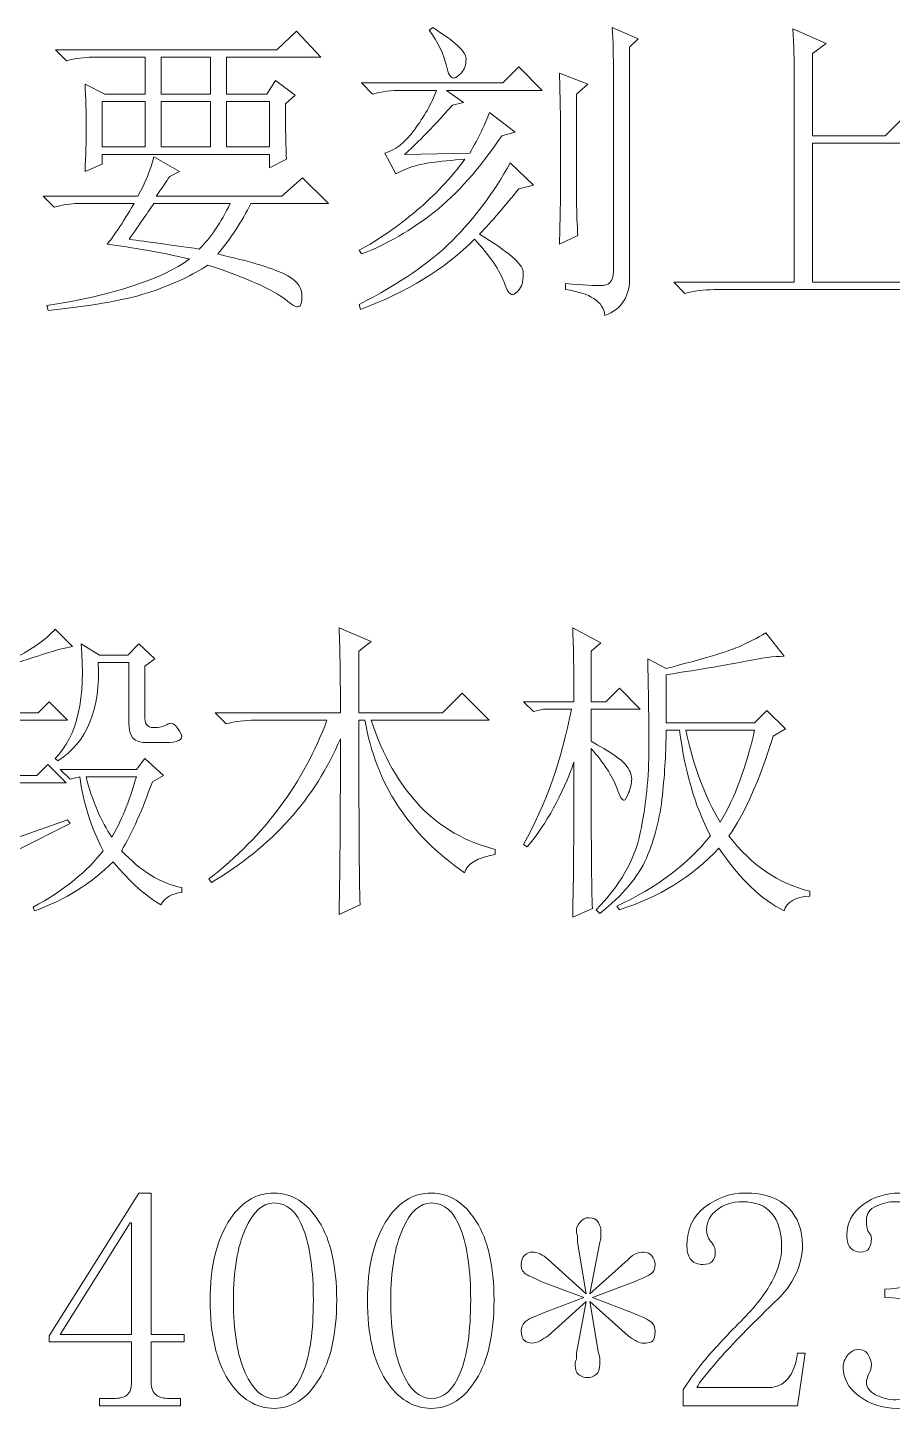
# Model space of a CAD drawing. Header units: inches. Extents: x -99 to 301, y -16 to 251.
# Drawn here: x 17.58 to 31.87, y -15.22 to 7.58 of the extents above; entities that cross this region are included whole.
import ezdxf

# ---------------------------------------------------------------- set-up
doc = ezdxf.new("R2010")
doc.units = ezdxf.units.IN
doc.header["$MEASUREMENT"] = 0
doc.layers.add('_U+68F0_U+52EE_U+934A', color=7, linetype='Continuous')

# ---------------------------------------------------------------- blocks, each defined once
blk = doc.blocks.new('block 4')
at = {"layer": '_U+68F0_U+52EE_U+934A', "lineweight": 0}
for points in [[(19.791, 7.094), (19.791, 6.485), (20.603, 6.485), (20.603, 7.094), (19.791, 7.094)], [(18.816, 6.363), (18.816, 5.611), (19.527, 5.611), (19.527, 6.363), (18.816, 6.363)], [(19.791, 6.363), (19.791, 5.611), (20.603, 5.611), (20.603, 6.363), (19.791, 6.363)], [(20.867, 6.363), (20.867, 5.611), (21.577, 5.611), (21.577, 6.363), (20.867, 6.363)]]:
    blk.add_lwpolyline(points, dxfattribs=at)
for points, knots in [([(24.217, 7.541), (24.217, 7.541), (24.278, 7.582), (24.278, 7.582), (24.643, 7.351), (24.826, 7.182), (24.826, 7.074), (24.826, 6.966), (24.799, 6.884), (24.745, 6.83), (24.691, 6.776), (24.65, 6.749), (24.623, 6.749), (24.569, 6.749), (24.528, 6.817), (24.501, 6.952), (24.461, 7.142), (24.366, 7.338), (24.217, 7.541)], [0, 0, 0, 0, 1, 1, 1, 2, 2, 2, 3, 3, 3, 4, 4, 4, 5, 5, 5, 6, 6, 6, 6]), ([(27.262, 6.79), (27.262, 7.101), (27.256, 7.365), (27.242, 7.582), (27.242, 7.582), (27.669, 7.399), (27.669, 7.399), (27.669, 7.399), (27.527, 7.257), (27.527, 7.257), (27.527, 7.257), (27.527, 3.479), (27.527, 3.479), (27.54, 3.153), (27.405, 2.937), (27.12, 2.828), (27.093, 3.059), (26.877, 3.201), (26.471, 3.255), (26.471, 3.255), (26.471, 3.357), (26.471, 3.357), (26.755, 3.33), (26.961, 3.319), (27.09, 3.326), (27.218, 3.333), (27.276, 3.431), (27.262, 3.621), (27.262, 3.621), (27.262, 6.79), (27.262, 6.79)], [0, 0, 0, 0, 1, 1, 1, 2, 2, 2, 3, 3, 3, 4, 4, 4, 5, 5, 5, 6, 6, 6, 7, 7, 7, 8, 8, 8, 9, 9, 9, 10, 10, 10, 10]), ([(30.227, 7.562), (30.227, 7.562), (30.775, 7.318), (30.775, 7.318), (30.775, 7.318), (30.552, 7.155), (30.552, 7.155), (30.552, 7.155), (30.552, 5.794), (30.552, 5.794), (30.552, 5.794), (31.75, 5.794), (31.75, 5.794), (31.75, 5.794), (32.055, 6.099), (32.055, 6.099), (32.055, 6.099), (32.481, 5.672), (32.481, 5.672), (32.481, 5.672), (30.552, 5.672), (30.552, 5.672), (30.552, 5.672), (30.552, 3.377), (30.552, 3.377), (30.552, 3.377), (32.217, 3.377), (32.217, 3.377), (32.217, 3.377), (32.542, 3.702), (32.542, 3.702), (32.542, 3.702), (32.989, 3.255), (32.989, 3.255), (32.989, 3.255), (28.927, 3.255), (28.927, 3.255), (28.751, 3.255), (28.589, 3.235), (28.44, 3.194), (28.44, 3.194), (28.257, 3.377), (28.257, 3.377), (28.257, 3.377), (30.247, 3.377), (30.247, 3.377), (30.247, 3.377), (30.247, 6.79), (30.247, 6.79), (30.247, 7.034), (30.24, 7.291), (30.227, 7.562)], [0, 0, 0, 0, 1, 1, 1, 2, 2, 2, 3, 3, 3, 4, 4, 4, 5, 5, 5, 6, 6, 6, 7, 7, 7, 8, 8, 8, 9, 9, 9, 10, 10, 10, 11, 11, 11, 12, 12, 12, 13, 13, 13, 14, 14, 14, 15, 15, 15, 16, 16, 16, 17, 17, 17, 17]), ([(18.044, 7.216), (18.044, 7.216), (21.699, 7.216), (21.699, 7.216), (21.699, 7.216), (22.024, 7.521), (22.024, 7.521), (22.024, 7.521), (22.43, 7.094), (22.43, 7.094), (22.43, 7.094), (20.867, 7.094), (20.867, 7.094), (20.867, 7.094), (20.867, 6.485), (20.867, 6.485), (20.867, 6.485), (21.537, 6.485), (21.537, 6.485), (21.537, 6.485), (21.679, 6.708), (21.679, 6.708), (21.679, 6.708), (22.004, 6.465), (22.004, 6.465), (22.004, 6.465), (21.842, 6.322), (21.842, 6.322), (21.842, 5.902), (21.848, 5.598), (21.862, 5.408), (21.862, 5.408), (21.577, 5.266), (21.577, 5.266), (21.577, 5.266), (21.577, 5.489), (21.577, 5.489), (21.577, 5.489), (18.816, 5.489), (18.816, 5.489), (18.816, 5.489), (18.816, 5.327), (18.816, 5.327), (18.816, 5.327), (18.532, 5.205), (18.532, 5.205), (18.545, 5.462), (18.552, 5.71), (18.552, 5.947), (18.552, 6.184), (18.545, 6.417), (18.532, 6.648), (18.532, 6.648), (18.857, 6.485), (18.857, 6.485), (18.857, 6.485), (19.527, 6.485), (19.527, 6.485), (19.527, 6.485), (19.527, 7.094), (19.527, 7.094), (19.527, 7.094), (18.654, 7.094), (18.654, 7.094), (18.518, 7.094), (18.376, 7.074), (18.227, 7.034), (18.227, 7.034), (18.044, 7.216), (18.044, 7.216)], [0, 0, 0, 0, 1, 1, 1, 2, 2, 2, 3, 3, 3, 4, 4, 4, 5, 5, 5, 6, 6, 6, 7, 7, 7, 8, 8, 8, 9, 9, 9, 10, 10, 10, 11, 11, 11, 12, 12, 12, 13, 13, 13, 14, 14, 14, 15, 15, 15, 16, 16, 16, 17, 17, 17, 18, 18, 18, 19, 19, 19, 20, 20, 20, 21, 21, 21, 22, 22, 22, 23, 23, 23, 23]), ([(24.603, 6.302), (24.237, 5.896), (23.973, 5.625), (23.811, 5.489), (23.811, 5.489), (24.887, 5.51), (24.887, 5.51), (25.036, 5.767), (25.144, 5.99), (25.212, 6.18), (25.212, 6.18), (25.638, 5.855), (25.638, 5.855), (25.638, 5.855), (25.415, 5.794), (25.415, 5.794), (25.049, 5.252), (24.677, 4.832), (24.298, 4.535), (23.919, 4.237), (23.52, 4.007), (23.1, 3.844), (23.1, 3.844), (23.059, 3.905), (23.059, 3.905), (23.384, 4.081), (23.699, 4.298), (24.004, 4.555), (24.308, 4.812), (24.576, 5.097), (24.806, 5.408), (24.603, 5.395), (24.403, 5.374), (24.207, 5.347), (24.01, 5.32), (23.831, 5.259), (23.669, 5.165), (23.669, 5.165), (23.486, 5.51), (23.486, 5.51), (23.649, 5.55), (23.811, 5.679), (23.973, 5.896), (24.136, 6.112), (24.258, 6.329), (24.339, 6.546), (24.339, 6.546), (23.77, 6.546), (23.77, 6.546), (23.594, 6.546), (23.432, 6.526), (23.283, 6.485), (23.283, 6.485), (23.1, 6.668), (23.1, 6.668), (23.1, 6.668), (25.435, 6.668), (25.435, 6.668), (25.435, 6.668), (25.699, 6.932), (25.699, 6.932), (25.699, 6.932), (26.085, 6.546), (26.085, 6.546), (26.085, 6.546), (24.501, 6.546), (24.501, 6.546), (24.501, 6.546), (24.785, 6.343), (24.785, 6.343), (24.785, 6.343), (24.603, 6.302), (24.603, 6.302)], [0, 0, 0, 0, 1, 1, 1, 2, 2, 2, 3, 3, 3, 4, 4, 4, 5, 5, 5, 6, 6, 6, 7, 7, 7, 8, 8, 8, 9, 9, 9, 10, 10, 10, 11, 11, 11, 12, 12, 12, 13, 13, 13, 14, 14, 14, 15, 15, 15, 16, 16, 16, 17, 17, 17, 18, 18, 18, 19, 19, 19, 20, 20, 20, 21, 21, 21, 22, 22, 22, 23, 23, 23, 24, 24, 24, 24]), ([(26.653, 6.485), (26.653, 6.485), (26.653, 4.718), (26.653, 4.718), (26.653, 4.514), (26.66, 4.325), (26.674, 4.149), (26.674, 4.149), (26.369, 4.007), (26.369, 4.007), (26.383, 4.426), (26.389, 4.9), (26.389, 5.429), (26.389, 5.957), (26.383, 6.424), (26.369, 6.83), (26.369, 6.83), (26.836, 6.648), (26.836, 6.648), (26.836, 6.648), (26.653, 6.485), (26.653, 6.485)], [0, 0, 0, 0, 1, 1, 1, 2, 2, 2, 3, 3, 3, 4, 4, 4, 5, 5, 5, 6, 6, 6, 7, 7, 7, 7]), ([(19.669, 5.449), (19.669, 5.449), (20.095, 5.205), (20.095, 5.205), (20.095, 5.205), (19.933, 5.124), (19.933, 5.124), (19.865, 5.029), (19.791, 4.921), (19.709, 4.799), (19.709, 4.799), (21.781, 4.799), (21.781, 4.799), (21.781, 4.799), (22.126, 5.104), (22.126, 5.104), (22.126, 5.104), (22.552, 4.677), (22.552, 4.677), (22.552, 4.677), (21.273, 4.677), (21.273, 4.677), (21.124, 4.379), (20.941, 4.101), (20.725, 3.844), (21.252, 3.722), (21.615, 3.614), (21.811, 3.519), (22.007, 3.424), (22.109, 3.309), (22.115, 3.174), (22.122, 3.039), (22.099, 2.971), (22.044, 2.971), (22.004, 2.971), (21.936, 3.011), (21.842, 3.092), (21.638, 3.255), (21.212, 3.444), (20.562, 3.661), (20.318, 3.499), (20.01, 3.353), (19.638, 3.225), (19.266, 3.096), (18.694, 2.991), (17.923, 2.91), (17.923, 2.91), (17.902, 2.991), (17.902, 2.991), (19.012, 3.167), (19.797, 3.424), (20.258, 3.763), (19.77, 3.871), (19.317, 3.952), (18.897, 4.007), (18.992, 4.115), (19.141, 4.338), (19.344, 4.677), (19.344, 4.677), (18.41, 4.677), (18.41, 4.677), (18.301, 4.677), (18.173, 4.657), (18.024, 4.616), (18.024, 4.616), (17.841, 4.799), (17.841, 4.799), (17.841, 4.799), (19.405, 4.799), (19.405, 4.799), (19.527, 5.015), (19.615, 5.232), (19.669, 5.449)], [0, 0, 0, 0, 1, 1, 1, 2, 2, 2, 3, 3, 3, 4, 4, 4, 5, 5, 5, 6, 6, 6, 7, 7, 7, 8, 8, 8, 9, 9, 9, 10, 10, 10, 11, 11, 11, 12, 12, 12, 13, 13, 13, 14, 14, 14, 15, 15, 15, 16, 16, 16, 17, 17, 17, 18, 18, 18, 19, 19, 19, 20, 20, 20, 21, 21, 21, 22, 22, 22, 23, 23, 23, 24, 24, 24, 24]), ([(25.699, 4.921), (25.469, 4.636), (25.253, 4.386), (25.049, 4.169), (25.523, 3.885), (25.763, 3.678), (25.77, 3.549), (25.777, 3.421), (25.757, 3.326), (25.709, 3.265), (25.662, 3.204), (25.625, 3.174), (25.598, 3.174), (25.543, 3.174), (25.496, 3.241), (25.455, 3.377), (25.388, 3.566), (25.225, 3.803), (24.968, 4.088), (24.481, 3.6), (23.851, 3.214), (23.08, 2.93), (23.08, 2.93), (23.059, 3.011), (23.059, 3.011), (23.723, 3.35), (24.237, 3.702), (24.603, 4.068), (24.968, 4.433), (25.286, 4.86), (25.557, 5.347), (25.557, 5.347), (25.943, 4.982), (25.943, 4.982), (25.943, 4.982), (25.699, 4.921), (25.699, 4.921)], [0, 0, 0, 0, 1, 1, 1, 2, 2, 2, 3, 3, 3, 4, 4, 4, 5, 5, 5, 6, 6, 6, 7, 7, 7, 8, 8, 8, 9, 9, 9, 10, 10, 10, 11, 11, 11, 12, 12, 12, 12]), ([(19.669, 4.677), (19.574, 4.541), (19.439, 4.345), (19.263, 4.088), (19.56, 4.047), (19.946, 3.993), (20.42, 3.925), (20.61, 4.115), (20.779, 4.365), (20.928, 4.677), (20.928, 4.677), (19.669, 4.677), (19.669, 4.677)], [0, 0, 0, 0, 1, 1, 1, 2, 2, 2, 3, 3, 3, 4, 4, 4, 4])]:
    blk.add_open_spline(points, degree=3, knots=knots, dxfattribs=at)
blk = doc.blocks.new('block 5')
at = {"layer": '_U+68F0_U+52EE_U+934A', "lineweight": 0}
blk.add_lwpolyline([(19.279, -12.156), (18.122, -13.999), (19.299, -13.999), (19.299, -12.156), (19.279, -12.156)], dxfattribs=at)
for points, knots in [([(19.624, -14.792), (19.624, -14.886), (19.651, -14.954), (19.705, -14.994), (19.759, -15.035), (19.834, -15.056), (19.928, -15.056), (19.928, -15.056), (20.111, -15.056), (20.111, -15.056), (20.111, -15.056), (20.111, -15.178), (20.111, -15.178), (20.111, -15.178), (18.771, -15.178), (18.771, -15.178), (18.771, -15.178), (18.771, -15.056), (18.771, -15.056), (18.771, -15.056), (18.995, -15.056), (18.995, -15.056), (19.103, -15.056), (19.181, -15.035), (19.228, -14.994), (19.275, -14.954), (19.299, -14.886), (19.299, -14.792), (19.299, -14.792), (19.299, -14.121), (19.299, -14.121), (19.299, -14.121), (17.939, -14.121), (17.939, -14.121), (17.939, -14.121), (17.939, -14.019), (17.939, -14.019), (17.939, -14.019), (19.421, -11.663), (19.421, -11.663), (19.421, -11.663), (19.624, -11.663), (19.624, -11.663), (19.624, -11.663), (19.624, -13.999), (19.624, -13.999), (19.624, -13.999), (20.172, -13.999), (20.172, -13.999), (20.172, -13.999), (20.172, -14.121), (20.172, -14.121), (20.172, -14.121), (19.624, -14.121), (19.624, -14.121), (19.624, -14.121), (19.624, -14.792), (19.624, -14.792)], [0, 0, 0, 0, 1, 1, 1, 2, 2, 2, 3, 3, 3, 4, 4, 4, 5, 5, 5, 6, 6, 6, 7, 7, 7, 8, 8, 8, 9, 9, 9, 10, 10, 10, 11, 11, 11, 12, 12, 12, 13, 13, 13, 14, 14, 14, 15, 15, 15, 16, 16, 16, 17, 17, 17, 18, 18, 18, 19, 19, 19, 19]), ([(21.654, -15.218), (21.356, -15.218), (21.106, -15.063), (20.903, -14.751), (20.7, -14.44), (20.599, -13.999), (20.599, -13.43), (20.599, -12.903), (20.697, -12.476), (20.893, -12.151), (21.089, -11.826), (21.343, -11.663), (21.654, -11.663), (21.952, -11.663), (22.199, -11.819), (22.396, -12.13), (22.592, -12.442), (22.69, -12.876), (22.69, -13.43), (22.69, -13.986), (22.592, -14.423), (22.396, -14.741), (22.199, -15.059), (21.952, -15.218), (21.654, -15.218)], [0, 0, 0, 0, 1, 1, 1, 2, 2, 2, 3, 3, 3, 4, 4, 4, 5, 5, 5, 6, 6, 6, 7, 7, 7, 8, 8, 8, 8]), ([(21.654, -11.826), (21.465, -11.826), (21.306, -11.972), (21.177, -12.262), (21.048, -12.554), (20.984, -12.943), (20.984, -13.43), (20.984, -13.945), (21.048, -14.345), (21.177, -14.629), (21.306, -14.914), (21.465, -15.056), (21.654, -15.056), (21.857, -15.056), (22.016, -14.914), (22.132, -14.629), (22.246, -14.345), (22.304, -13.945), (22.304, -13.43), (22.304, -12.943), (22.25, -12.554), (22.142, -12.262), (22.033, -11.972), (21.871, -11.826), (21.654, -11.826)], [0, 0, 0, 0, 1, 1, 1, 2, 2, 2, 3, 3, 3, 4, 4, 4, 5, 5, 5, 6, 6, 6, 7, 7, 7, 8, 8, 8, 8]), ([(24.253, -15.218), (23.955, -15.218), (23.705, -15.063), (23.502, -14.751), (23.299, -14.44), (23.197, -13.999), (23.197, -13.43), (23.197, -12.903), (23.295, -12.476), (23.492, -12.151), (23.688, -11.826), (23.942, -11.663), (24.253, -11.663), (24.551, -11.663), (24.798, -11.819), (24.994, -12.13), (25.191, -12.442), (25.289, -12.876), (25.289, -13.43), (25.289, -13.986), (25.191, -14.423), (24.994, -14.741), (24.798, -15.059), (24.551, -15.218), (24.253, -15.218)], [0, 0, 0, 0, 1, 1, 1, 2, 2, 2, 3, 3, 3, 4, 4, 4, 5, 5, 5, 6, 6, 6, 7, 7, 7, 8, 8, 8, 8]), ([(24.253, -11.826), (24.064, -11.826), (23.904, -11.972), (23.776, -12.262), (23.647, -12.554), (23.583, -12.943), (23.583, -13.43), (23.583, -13.945), (23.647, -14.345), (23.776, -14.629), (23.904, -14.914), (24.064, -15.056), (24.253, -15.056), (24.456, -15.056), (24.615, -14.914), (24.73, -14.629), (24.845, -14.345), (24.903, -13.945), (24.903, -13.43), (24.903, -12.943), (24.849, -12.554), (24.741, -12.262), (24.632, -11.972), (24.469, -11.826), (24.253, -11.826)], [0, 0, 0, 0, 1, 1, 1, 2, 2, 2, 3, 3, 3, 4, 4, 4, 5, 5, 5, 6, 6, 6, 7, 7, 7, 8, 8, 8, 8]), ([(30.04, -12.557), (30.04, -12.313), (29.986, -12.127), (29.878, -11.999), (29.769, -11.87), (29.606, -11.806), (29.39, -11.806), (29.228, -11.806), (29.089, -11.85), (28.974, -11.937), (28.859, -12.025), (28.801, -12.137), (28.801, -12.273), (28.801, -12.354), (28.829, -12.422), (28.883, -12.476), (28.923, -12.53), (28.944, -12.584), (28.944, -12.638), (28.944, -12.706), (28.926, -12.757), (28.893, -12.791), (28.859, -12.825), (28.808, -12.841), (28.74, -12.841), (28.659, -12.841), (28.595, -12.818), (28.548, -12.77), (28.5, -12.723), (28.476, -12.646), (28.476, -12.537), (28.476, -12.252), (28.578, -12.036), (28.781, -11.887), (28.984, -11.737), (29.201, -11.663), (29.431, -11.663), (29.756, -11.663), (29.996, -11.744), (30.152, -11.907), (30.307, -12.07), (30.385, -12.273), (30.385, -12.517), (30.385, -12.679), (30.348, -12.841), (30.273, -13.004), (30.199, -13.166), (30.081, -13.322), (29.918, -13.471), (29.526, -13.851), (29.224, -14.159), (29.015, -14.396), (28.804, -14.633), (28.68, -14.792), (28.639, -14.873), (28.639, -14.873), (29.837, -14.873), (29.837, -14.873), (29.959, -14.873), (30.06, -14.826), (30.141, -14.731), (30.223, -14.636), (30.277, -14.494), (30.304, -14.304), (30.304, -14.304), (30.426, -14.304), (30.426, -14.304), (30.426, -14.304), (30.304, -15.178), (30.304, -15.178), (30.304, -15.178), (28.415, -15.178), (28.415, -15.178), (28.415, -15.178), (28.415, -14.914), (28.415, -14.914), (28.483, -14.792), (28.595, -14.636), (28.751, -14.446), (28.906, -14.256), (29.113, -14.033), (29.37, -13.776), (29.6, -13.545), (29.769, -13.329), (29.878, -13.126), (29.986, -12.923), (30.04, -12.733), (30.04, -12.557)], [0, 0, 0, 0, 1, 1, 1, 2, 2, 2, 3, 3, 3, 4, 4, 4, 5, 5, 5, 6, 6, 6, 7, 7, 7, 8, 8, 8, 9, 9, 9, 10, 10, 10, 11, 11, 11, 12, 12, 12, 13, 13, 13, 14, 14, 14, 15, 15, 15, 16, 16, 16, 17, 17, 17, 18, 18, 18, 19, 19, 19, 20, 20, 20, 21, 21, 21, 22, 22, 22, 23, 23, 23, 24, 24, 24, 25, 25, 25, 26, 26, 26, 27, 27, 27, 28, 28, 28, 29, 29, 29, 29]), ([(33.025, -14.243), (33.025, -14.5), (32.93, -14.728), (32.74, -14.923), (32.551, -15.12), (32.287, -15.218), (31.949, -15.218), (31.705, -15.218), (31.495, -15.151), (31.319, -15.015), (31.143, -14.88), (31.055, -14.724), (31.055, -14.548), (31.055, -14.467), (31.082, -14.396), (31.136, -14.334), (31.191, -14.274), (31.245, -14.243), (31.299, -14.243), (31.38, -14.243), (31.438, -14.274), (31.472, -14.334), (31.505, -14.396), (31.522, -14.446), (31.522, -14.487), (31.522, -14.555), (31.508, -14.609), (31.482, -14.649), (31.454, -14.704), (31.441, -14.751), (31.441, -14.792), (31.441, -14.873), (31.492, -14.941), (31.593, -14.994), (31.695, -15.049), (31.806, -15.076), (31.928, -15.076), (32.172, -15.076), (32.355, -15.005), (32.477, -14.863), (32.599, -14.72), (32.659, -14.5), (32.659, -14.203), (32.659, -13.959), (32.595, -13.762), (32.466, -13.614), (32.338, -13.465), (32.097, -13.39), (31.746, -13.39), (31.746, -13.39), (31.746, -13.248), (31.746, -13.248), (32.016, -13.248), (32.216, -13.184), (32.345, -13.055), (32.473, -12.926), (32.538, -12.747), (32.538, -12.517), (32.538, -12.327), (32.487, -12.161), (32.385, -12.019), (32.284, -11.877), (32.124, -11.806), (31.908, -11.806), (31.813, -11.806), (31.712, -11.829), (31.604, -11.877), (31.495, -11.924), (31.441, -12.002), (31.441, -12.11), (31.441, -12.218), (31.454, -12.287), (31.482, -12.313), (31.508, -12.34), (31.522, -12.374), (31.522, -12.415), (31.522, -12.483), (31.508, -12.537), (31.482, -12.577), (31.454, -12.618), (31.407, -12.638), (31.339, -12.638), (31.285, -12.638), (31.235, -12.618), (31.187, -12.577), (31.14, -12.537), (31.116, -12.462), (31.116, -12.354), (31.116, -12.151), (31.204, -11.985), (31.38, -11.856), (31.556, -11.728), (31.759, -11.663), (31.989, -11.663), (32.26, -11.663), (32.477, -11.748), (32.639, -11.917), (32.801, -12.087), (32.883, -12.266), (32.883, -12.455), (32.883, -12.659), (32.832, -12.831), (32.73, -12.974), (32.629, -13.115), (32.47, -13.221), (32.253, -13.288), (32.551, -13.397), (32.754, -13.539), (32.862, -13.715), (32.971, -13.891), (33.025, -14.067), (33.025, -14.243)], [0, 0, 0, 0, 1, 1, 1, 2, 2, 2, 3, 3, 3, 4, 4, 4, 5, 5, 5, 6, 6, 6, 7, 7, 7, 8, 8, 8, 9, 9, 9, 10, 10, 10, 11, 11, 11, 12, 12, 12, 13, 13, 13, 14, 14, 14, 15, 15, 15, 16, 16, 16, 17, 17, 17, 18, 18, 18, 19, 19, 19, 20, 20, 20, 21, 21, 21, 22, 22, 22, 23, 23, 23, 24, 24, 24, 25, 25, 25, 26, 26, 26, 27, 27, 27, 28, 28, 28, 29, 29, 29, 30, 30, 30, 31, 31, 31, 32, 32, 32, 33, 33, 33, 34, 34, 34, 35, 35, 35, 36, 36, 36, 37, 37, 37, 37]), ([(27.603, -13.126), (27.603, -13.126), (26.913, -13.39), (26.913, -13.39), (26.913, -13.39), (27.603, -13.654), (27.603, -13.654), (27.779, -13.722), (27.881, -13.776), (27.908, -13.816), (27.935, -13.857), (27.949, -13.898), (27.949, -13.938), (27.949, -14.047), (27.928, -14.108), (27.888, -14.121), (27.847, -14.135), (27.806, -14.141), (27.766, -14.141), (27.725, -14.141), (27.685, -14.131), (27.644, -14.111), (27.603, -14.09), (27.556, -14.06), (27.502, -14.019), (27.502, -14.019), (26.872, -13.451), (26.872, -13.451), (26.872, -13.451), (27.015, -14.304), (27.015, -14.304), (27.028, -14.345), (27.035, -14.382), (27.035, -14.416), (27.035, -14.449), (27.035, -14.474), (27.035, -14.487), (27.035, -14.568), (27.015, -14.626), (26.974, -14.66), (26.933, -14.693), (26.886, -14.711), (26.832, -14.711), (26.791, -14.711), (26.747, -14.697), (26.7, -14.67), (26.652, -14.643), (26.629, -14.582), (26.629, -14.487), (26.629, -14.46), (26.635, -14.433), (26.649, -14.405), (26.649, -14.378), (26.649, -14.345), (26.649, -14.304), (26.649, -14.304), (26.811, -13.451), (26.811, -13.451), (26.811, -13.451), (26.182, -14.019), (26.182, -14.019), (26.141, -14.047), (26.097, -14.074), (26.05, -14.101), (26.003, -14.128), (25.959, -14.141), (25.918, -14.141), (25.877, -14.141), (25.837, -14.128), (25.796, -14.101), (25.756, -14.074), (25.736, -14.019), (25.736, -13.938), (25.736, -13.884), (25.756, -13.837), (25.796, -13.796), (25.837, -13.756), (25.932, -13.708), (26.081, -13.654), (26.081, -13.654), (26.771, -13.39), (26.771, -13.39), (26.771, -13.39), (26.081, -13.126), (26.081, -13.126), (25.986, -13.085), (25.905, -13.048), (25.837, -13.014), (25.769, -12.98), (25.736, -12.923), (25.736, -12.841), (25.736, -12.774), (25.756, -12.723), (25.796, -12.689), (25.837, -12.655), (25.877, -12.638), (25.918, -12.638), (25.959, -12.638), (26.003, -12.648), (26.05, -12.669), (26.097, -12.689), (26.141, -12.719), (26.182, -12.76), (26.182, -12.76), (26.811, -13.329), (26.811, -13.329), (26.811, -13.329), (26.67, -12.476), (26.67, -12.476), (26.67, -12.435), (26.67, -12.402), (26.67, -12.374), (26.656, -12.347), (26.649, -12.32), (26.649, -12.293), (26.649, -12.239), (26.67, -12.188), (26.71, -12.141), (26.751, -12.093), (26.798, -12.07), (26.852, -12.07), (26.933, -12.07), (26.987, -12.096), (27.015, -12.151), (27.042, -12.205), (27.055, -12.252), (27.055, -12.293), (27.055, -12.32), (27.055, -12.351), (27.055, -12.384), (27.055, -12.418), (27.048, -12.449), (27.035, -12.476), (27.035, -12.476), (26.872, -13.329), (26.872, -13.329), (26.872, -13.329), (27.502, -12.76), (27.502, -12.76), (27.556, -12.706), (27.603, -12.672), (27.644, -12.659), (27.685, -12.646), (27.725, -12.638), (27.766, -12.638), (27.82, -12.638), (27.864, -12.659), (27.898, -12.699), (27.931, -12.74), (27.949, -12.788), (27.949, -12.841), (27.949, -12.896), (27.935, -12.94), (27.908, -12.974), (27.881, -13.007), (27.779, -13.058), (27.603, -13.126)], [0, 0, 0, 0, 1, 1, 1, 2, 2, 2, 3, 3, 3, 4, 4, 4, 5, 5, 5, 6, 6, 6, 7, 7, 7, 8, 8, 8, 9, 9, 9, 10, 10, 10, 11, 11, 11, 12, 12, 12, 13, 13, 13, 14, 14, 14, 15, 15, 15, 16, 16, 16, 17, 17, 17, 18, 18, 18, 19, 19, 19, 20, 20, 20, 21, 21, 21, 22, 22, 22, 23, 23, 23, 24, 24, 24, 25, 25, 25, 26, 26, 26, 27, 27, 27, 28, 28, 28, 29, 29, 29, 30, 30, 30, 31, 31, 31, 32, 32, 32, 33, 33, 33, 34, 34, 34, 35, 35, 35, 36, 36, 36, 37, 37, 37, 38, 38, 38, 39, 39, 39, 40, 40, 40, 41, 41, 41, 42, 42, 42, 43, 43, 43, 44, 44, 44, 45, 45, 45, 46, 46, 46, 47, 47, 47, 48, 48, 48, 49, 49, 49, 50, 50, 50, 51, 51, 51, 52, 52, 52, 52])]:
    blk.add_open_spline(points, degree=3, knots=knots, dxfattribs=at)
blk = doc.blocks.new('block 6')
at = {"layer": '_U+68F0_U+52EE_U+934A', "lineweight": 0}
for points, knots in [([(17.431, -5.785), (17.431, -5.785), (18.243, -5.501), (18.243, -5.501), (18.243, -5.501), (18.284, -5.562), (18.284, -5.562), (18.284, -5.562), (17.431, -5.988), (17.431, -5.988), (17.431, -6.327), (17.438, -6.645), (17.451, -6.943), (17.451, -6.943), (17.147, -7.065), (17.147, -7.065), (17.16, -6.699), (17.167, -6.388), (17.167, -6.131), (17.018, -6.212), (16.91, -6.293), (16.842, -6.374), (16.842, -6.374), (16.639, -6.07), (16.639, -6.07), (16.815, -6.015), (16.991, -5.955), (17.167, -5.887), (17.167, -4.384), (17.16, -3.3), (17.147, -2.636), (17.147, -2.636), (17.431, -2.799), (17.431, -2.799), (17.702, -2.65), (17.905, -2.501), (18.04, -2.352), (18.04, -2.352), (18.324, -2.636), (18.324, -2.636), (18.189, -2.664), (18.057, -2.697), (17.929, -2.738), (17.8, -2.778), (17.634, -2.833), (17.431, -2.9), (17.431, -2.9), (17.431, -3.733), (17.431, -3.733), (17.431, -3.733), (17.756, -3.733), (17.756, -3.733), (17.756, -3.733), (17.939, -3.551), (17.939, -3.551), (17.939, -3.551), (18.243, -3.855), (18.243, -3.855), (18.243, -3.855), (17.431, -3.855), (17.431, -3.855), (17.431, -3.855), (17.431, -4.769), (17.431, -4.769), (17.431, -4.769), (17.736, -4.769), (17.736, -4.769), (17.736, -4.769), (17.918, -4.586), (17.918, -4.586), (17.918, -4.586), (18.223, -4.891), (18.223, -4.891), (18.223, -4.891), (17.431, -4.891), (17.431, -4.891), (17.431, -4.891), (17.431, -5.785), (17.431, -5.785)], [0, 0, 0, 0, 1, 1, 1, 2, 2, 2, 3, 3, 3, 4, 4, 4, 5, 5, 5, 6, 6, 6, 7, 7, 7, 8, 8, 8, 9, 9, 9, 10, 10, 10, 11, 11, 11, 12, 12, 12, 13, 13, 13, 14, 14, 14, 15, 15, 15, 16, 16, 16, 17, 17, 17, 18, 18, 18, 19, 19, 19, 20, 20, 20, 21, 21, 21, 22, 22, 22, 23, 23, 23, 24, 24, 24, 25, 25, 25, 26, 26, 26, 26]), ([(23.055, -3.855), (23.055, -5.467), (23.062, -6.483), (23.076, -6.902), (23.076, -6.902), (22.73, -7.065), (22.73, -7.065), (22.744, -6.239), (22.751, -5.271), (22.751, -4.16), (22.331, -5.149), (21.62, -5.941), (20.619, -6.537), (20.619, -6.537), (20.578, -6.476), (20.578, -6.476), (21.499, -5.758), (22.149, -4.884), (22.527, -3.855), (22.527, -3.855), (21.35, -3.855), (21.35, -3.855), (21.174, -3.855), (21.011, -3.875), (20.862, -3.916), (20.862, -3.916), (20.68, -3.733), (20.68, -3.733), (20.68, -3.733), (22.751, -3.733), (22.751, -3.733), (22.751, -3.192), (22.744, -2.725), (22.73, -2.332), (22.73, -2.332), (23.259, -2.555), (23.259, -2.555), (23.259, -2.555), (23.055, -2.717), (23.055, -2.717), (23.055, -2.717), (23.055, -3.733), (23.055, -3.733), (23.055, -3.733), (24.436, -3.733), (24.436, -3.733), (24.436, -3.733), (24.761, -3.408), (24.761, -3.408), (24.761, -3.408), (25.208, -3.855), (25.208, -3.855), (25.208, -3.855), (23.259, -3.855), (23.259, -3.855), (23.651, -5.034), (24.334, -5.744), (25.309, -5.988), (25.309, -5.988), (25.309, -6.07), (25.309, -6.07), (25.011, -6.124), (24.842, -6.225), (24.802, -6.374), (23.881, -5.738), (23.333, -4.898), (23.157, -3.855), (23.157, -3.855), (23.055, -3.855), (23.055, -3.855)], [0, 0, 0, 0, 1, 1, 1, 2, 2, 2, 3, 3, 3, 4, 4, 4, 5, 5, 5, 6, 6, 6, 7, 7, 7, 8, 8, 8, 9, 9, 9, 10, 10, 10, 11, 11, 11, 12, 12, 12, 13, 13, 13, 14, 14, 14, 15, 15, 15, 16, 16, 16, 17, 17, 17, 18, 18, 18, 19, 19, 19, 20, 20, 20, 21, 21, 21, 22, 22, 22, 23, 23, 23, 23]), ([(26.893, -4.323), (26.893, -5.799), (26.899, -6.679), (26.913, -6.963), (26.913, -6.963), (26.588, -7.106), (26.588, -7.106), (26.602, -6.496), (26.609, -5.643), (26.609, -4.546), (26.419, -5.088), (26.162, -5.555), (25.837, -5.948), (25.837, -5.948), (25.776, -5.907), (25.776, -5.907), (26.141, -5.257), (26.406, -4.512), (26.568, -3.672), (26.568, -3.672), (26.101, -3.672), (26.101, -3.672), (26.101, -3.672), (25.938, -3.713), (25.938, -3.713), (25.938, -3.713), (25.776, -3.551), (25.776, -3.551), (25.776, -3.551), (26.609, -3.551), (26.609, -3.551), (26.609, -3.063), (26.602, -2.657), (26.588, -2.332), (26.588, -2.332), (27.055, -2.576), (27.055, -2.576), (27.055, -2.576), (26.893, -2.717), (26.893, -2.717), (26.893, -2.717), (26.893, -3.551), (26.893, -3.551), (26.893, -3.551), (27.136, -3.551), (27.136, -3.551), (27.136, -3.551), (27.36, -3.327), (27.36, -3.327), (27.36, -3.327), (27.705, -3.672), (27.705, -3.672), (27.705, -3.672), (26.893, -3.672), (26.893, -3.672), (26.893, -3.672), (26.893, -4.201), (26.893, -4.201), (27.204, -4.377), (27.393, -4.505), (27.461, -4.586), (27.529, -4.668), (27.563, -4.749), (27.563, -4.83), (27.563, -4.898), (27.546, -4.973), (27.512, -5.054), (27.478, -5.135), (27.454, -5.176), (27.441, -5.176), (27.401, -5.176), (27.36, -5.108), (27.319, -4.973), (27.238, -4.769), (27.096, -4.553), (26.893, -4.323)], [0, 0, 0, 0, 1, 1, 1, 2, 2, 2, 3, 3, 3, 4, 4, 4, 5, 5, 5, 6, 6, 6, 7, 7, 7, 8, 8, 8, 9, 9, 9, 10, 10, 10, 11, 11, 11, 12, 12, 12, 13, 13, 13, 14, 14, 14, 15, 15, 15, 16, 16, 16, 17, 17, 17, 18, 18, 18, 19, 19, 19, 20, 20, 20, 21, 21, 21, 22, 22, 22, 23, 23, 23, 24, 24, 24, 25, 25, 25, 25]), ([(29.898, -4.119), (29.667, -4.864), (29.424, -5.413), (29.167, -5.765), (29.546, -6.253), (29.992, -6.557), (30.507, -6.679), (30.507, -6.679), (30.507, -6.76), (30.507, -6.76), (30.263, -6.773), (30.121, -6.855), (30.081, -7.004), (29.702, -6.814), (29.343, -6.469), (29.005, -5.968), (28.558, -6.442), (28.01, -6.781), (27.36, -6.984), (27.36, -6.984), (27.319, -6.923), (27.319, -6.923), (27.969, -6.625), (28.483, -6.239), (28.862, -5.765), (28.605, -5.264), (28.436, -4.682), (28.355, -4.018), (28.355, -4.018), (28.131, -4.018), (28.131, -4.018), (28.131, -4.356), (28.111, -4.715), (28.07, -5.094), (28.03, -5.474), (27.942, -5.819), (27.806, -6.131), (27.671, -6.442), (27.414, -6.747), (27.035, -7.045), (27.035, -7.045), (26.974, -6.984), (26.974, -6.984), (27.366, -6.591), (27.61, -6.168), (27.705, -5.714), (27.8, -5.26), (27.847, -4.793), (27.847, -4.312), (27.847, -3.832), (27.84, -3.341), (27.827, -2.839), (27.827, -2.839), (28.131, -3.002), (28.131, -3.002), (28.754, -2.839), (29.15, -2.721), (29.319, -2.647), (29.488, -2.572), (29.641, -2.494), (29.776, -2.413), (29.776, -2.413), (30.081, -2.799), (30.081, -2.799), (29.918, -2.799), (29.708, -2.826), (29.451, -2.88), (29.18, -2.935), (28.74, -3.009), (28.131, -3.104), (28.131, -3.104), (28.131, -3.896), (28.131, -3.896), (28.131, -3.896), (29.593, -3.896), (29.593, -3.896), (29.593, -3.896), (29.796, -3.693), (29.796, -3.693), (29.796, -3.693), (30.101, -3.997), (30.101, -3.997), (30.101, -3.997), (29.898, -4.119), (29.898, -4.119)], [0, 0, 0, 0, 1, 1, 1, 2, 2, 2, 3, 3, 3, 4, 4, 4, 5, 5, 5, 6, 6, 6, 7, 7, 7, 8, 8, 8, 9, 9, 9, 10, 10, 10, 11, 11, 11, 12, 12, 12, 13, 13, 13, 14, 14, 14, 15, 15, 15, 16, 16, 16, 17, 17, 17, 18, 18, 18, 19, 19, 19, 20, 20, 20, 21, 21, 21, 22, 22, 22, 23, 23, 23, 24, 24, 24, 25, 25, 25, 26, 26, 26, 27, 27, 27, 28, 28, 28, 28]), ([(18.466, -2.596), (18.466, -2.596), (18.771, -2.778), (18.771, -2.778), (18.771, -2.778), (19.238, -2.778), (19.238, -2.778), (19.238, -2.778), (19.421, -2.596), (19.421, -2.596), (19.421, -2.596), (19.685, -2.839), (19.685, -2.839), (19.685, -2.839), (19.522, -2.961), (19.522, -2.961), (19.522, -2.961), (19.522, -3.774), (19.522, -3.774), (19.509, -3.909), (19.556, -3.977), (19.665, -3.977), (19.759, -3.977), (19.84, -3.957), (19.908, -3.916), (19.962, -3.889), (20.013, -3.913), (20.06, -3.987), (20.108, -4.062), (20.131, -4.106), (20.131, -4.119), (20.131, -4.201), (20.01, -4.234), (19.766, -4.221), (19.766, -4.221), (19.563, -4.221), (19.563, -4.221), (19.346, -4.234), (19.245, -4.126), (19.258, -3.896), (19.258, -3.896), (19.258, -2.9), (19.258, -2.9), (19.258, -2.9), (18.751, -2.9), (18.751, -2.9), (18.791, -3.672), (18.568, -4.214), (18.081, -4.525), (18.081, -4.525), (18.04, -4.485), (18.04, -4.485), (18.406, -4.119), (18.548, -3.49), (18.466, -2.596)], [0, 0, 0, 0, 1, 1, 1, 2, 2, 2, 3, 3, 3, 4, 4, 4, 5, 5, 5, 6, 6, 6, 7, 7, 7, 8, 8, 8, 9, 9, 9, 10, 10, 10, 11, 11, 11, 12, 12, 12, 13, 13, 13, 14, 14, 14, 15, 15, 15, 16, 16, 16, 17, 17, 17, 18, 18, 18, 18]), ([(28.456, -4.018), (28.578, -4.6), (28.768, -5.108), (29.025, -5.541), (29.268, -5.135), (29.458, -4.627), (29.593, -4.018), (29.593, -4.018), (28.456, -4.018), (28.456, -4.018)], [0, 0, 0, 0, 1, 1, 1, 2, 2, 2, 3, 3, 3, 3]), ([(18.446, -4.79), (18.446, -4.79), (18.284, -4.83), (18.284, -4.83), (18.284, -4.83), (18.122, -4.668), (18.122, -4.668), (18.122, -4.668), (19.38, -4.668), (19.38, -4.668), (19.38, -4.668), (19.522, -4.485), (19.522, -4.485), (19.522, -4.485), (19.827, -4.769), (19.827, -4.769), (19.827, -4.769), (19.644, -4.871), (19.644, -4.871), (19.482, -5.332), (19.313, -5.711), (19.136, -6.009), (19.448, -6.347), (19.779, -6.551), (20.131, -6.618), (20.131, -6.618), (20.131, -6.699), (20.131, -6.699), (19.969, -6.712), (19.854, -6.781), (19.786, -6.902), (19.543, -6.767), (19.279, -6.53), (18.995, -6.192), (18.629, -6.557), (18.196, -6.828), (17.695, -7.004), (17.695, -7.004), (17.675, -6.943), (17.675, -6.943), (18.189, -6.659), (18.575, -6.347), (18.832, -6.009), (18.629, -5.616), (18.5, -5.21), (18.446, -4.79)], [0, 0, 0, 0, 1, 1, 1, 2, 2, 2, 3, 3, 3, 4, 4, 4, 5, 5, 5, 6, 6, 6, 7, 7, 7, 8, 8, 8, 9, 9, 9, 10, 10, 10, 11, 11, 11, 12, 12, 12, 13, 13, 13, 14, 14, 14, 15, 15, 15, 15]), ([(18.548, -4.79), (18.656, -5.196), (18.798, -5.528), (18.974, -5.785), (19.123, -5.541), (19.258, -5.21), (19.38, -4.79), (19.38, -4.79), (18.548, -4.79), (18.548, -4.79)], [0, 0, 0, 0, 1, 1, 1, 2, 2, 2, 3, 3, 3, 3])]:
    blk.add_open_spline(points, degree=3, knots=knots, dxfattribs=at)
blk = doc.blocks.new('block 3')
at = {"layer": '_U+68F0_U+52EE_U+934A'}
for name in ['block 4', 'block 6', 'block 5']:
    blk.add_blockref(name, (0, 0), dxfattribs=at)

msp = doc.modelspace()

# ---------------------------------------------------------------- block references
at = {"layer": '_U+68F0_U+52EE_U+934A'}
msp.add_blockref('block 3', (0, 0), dxfattribs=at)

doc.saveas('drawing.dxf')
